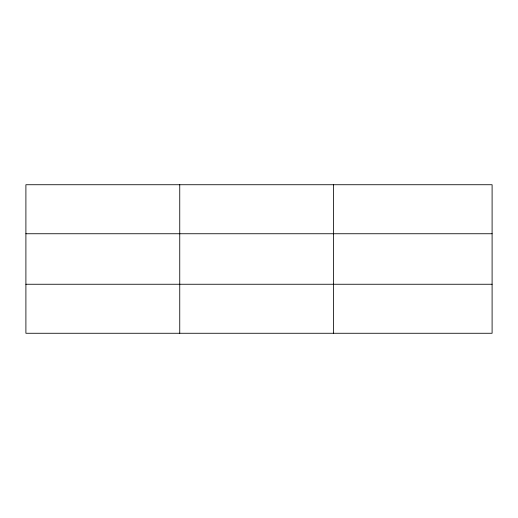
<?xml version="1.0" encoding="UTF-8"?>
<svg xmlns="http://www.w3.org/2000/svg" width="518" height="518" viewBox="0 0 518 518"><rect width="100%" height="100%" fill="white"/><g stroke="black" fill="none" stroke-linecap="round" stroke-linejoin="round"><path stroke-width="0.78" d="M179.746 333.268L179.746 184.732M333.592 333.268L333.592 184.732M492.1 233.747L492.1 184.732L25.9 184.732L25.9 333.268L492.1 333.268L492.1 233.747L25.9 233.747M25.9 284.252L492.1 284.252"/></g></svg>
